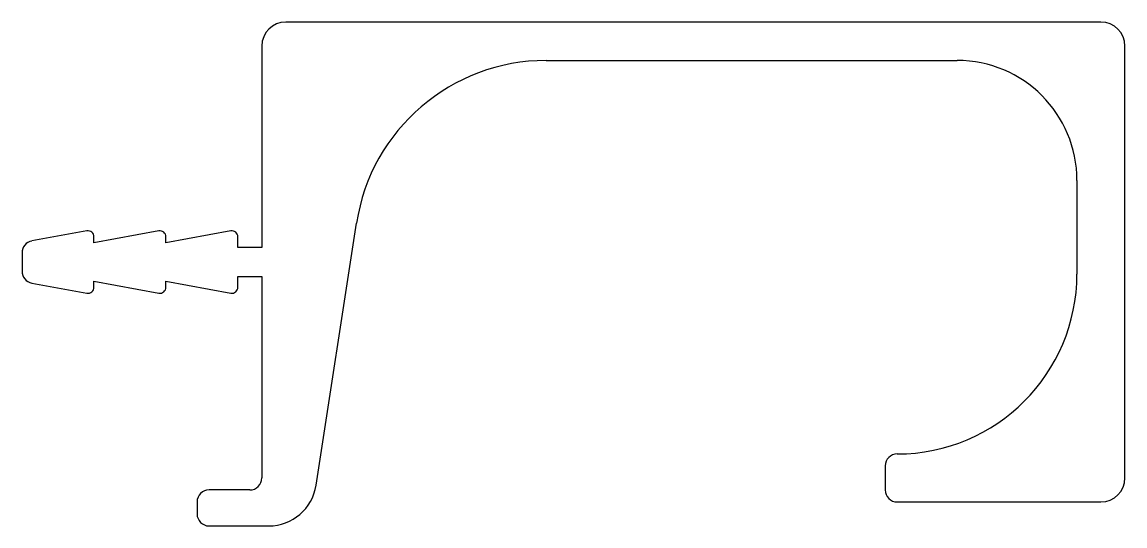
# Model space of a CAD drawing. Extents: x 42 to 88, y 26.8 to 47.8.
import ezdxf

# ---------------------------------------------------------------- set-up
doc = ezdxf.new("R2010")
doc.units = 0
doc.layers.get('0').update_dxf_attribs({"linetype": 'CONTINUOUS'})

msp = doc.modelspace()

# ---------------------------------------------------------------- linework, layer by layer
for p, q in [((86.958, 47.797), (52.958, 47.797)), ((51.958, 46.797), (51.958, 38.397)), ((87.958, 28.797), (87.958, 46.797)), ((63.816, 46.197), (80.958, 46.197)), ((85.958, 41.197), (85.958, 37.297)), ((54.22, 28.492), (55.91, 39.42)), ((44.663, 39.093), (42.368, 38.673)), ((47.663, 39.093), (44.958, 38.597)), ((44.958, 38.597), (44.958, 38.847)), ((50.663, 39.093), (47.958, 38.597)), ((47.958, 38.597), (47.958, 38.847)), ((50.958, 38.397), (50.958, 38.847)), ((41.958, 38.181), (41.958, 37.414)), ((51.958, 38.397), (50.958, 38.397)), ((42.368, 36.922), (44.663, 36.502)), ((44.958, 36.997), (47.663, 36.502)), ((44.958, 36.747), (44.958, 36.997)), ((47.958, 36.997), (50.663, 36.502)), ((47.958, 36.747), (47.958, 36.997)), ((50.958, 37.197), (51.958, 37.197)), ((50.958, 36.747), (50.958, 37.197)), ((51.958, 37.197), (51.958, 28.797)), ((77.958, 29.297), (77.958, 28.297)), ((51.458, 28.297), (49.758, 28.297)), ((49.258, 27.797), (49.258, 27.297)), ((78.458, 27.797), (86.958, 27.797)), ((49.758, 26.797), (52.244, 26.797))]:
    msp.add_line(p, q)
for centre, radius, start, end in [((52.958, 46.797), 1, 90, 180), ((86.958, 46.797), 1, 0, 90), ((63.816, 38.197), 8, 90, 171.2095), ((80.958, 41.197), 5, 0, 90), ((42.458, 38.181), 0.5, 100.3889, 180), ((44.708, 38.847), 0.25, 0, 100.3889), ((47.708, 38.847), 0.25, 0, 100.3889), ((50.708, 38.847), 0.25, 0, 100.3889), ((42.458, 37.414), 0.5, 180, 259.6111), ((78.458, 37.297), 7.5, 270, 0), ((44.708, 36.747), 0.25, 259.6111, 0), ((47.708, 36.747), 0.25, 259.6111, 0), ((50.708, 36.747), 0.25, 259.6111, 0), ((78.458, 29.297), 0.5, 90, 180), ((51.458, 28.797), 0.5, 270, 0), ((86.958, 28.797), 1, 270, 0), ((49.758, 27.797), 0.5, 90, 180), ((52.244, 28.797), 2, 270, 351.2095), ((78.458, 28.297), 0.5, 180, 270), ((49.758, 27.297), 0.5, 180, 270)]:
    msp.add_arc(centre, radius, start, end)

doc.saveas('drawing.dxf')
